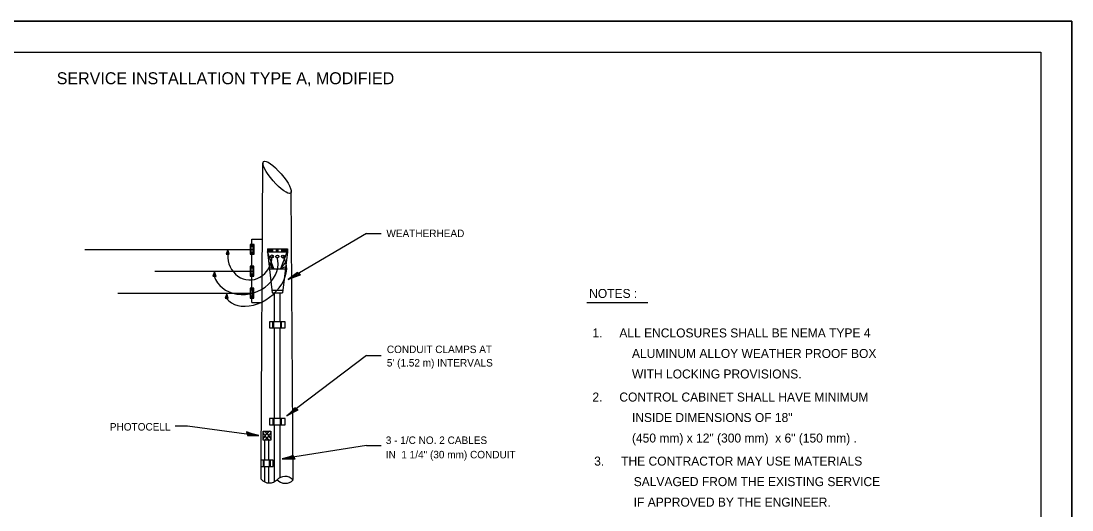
# Model space of a CAD drawing. Extents: x 60923 to 61603, y 43007 to 43447.
# Drawn here: x 61266 to 61602.9, y 43290.1 to 43447 of the extents above; entities that cross this region are included whole.
import ezdxf

# ---------------------------------------------------------------- set-up
doc = ezdxf.new("R2010")
doc.units = 0
for name, color, linetype in [('Design_EX_Roadway Notes', 7, 'Continuous'), ('Level 48', 7, 'Continuous'), ('Lighting_EX_Above Ground Items', 7, 'Continuous'), ('Sheets_50 Reference Boundary', 7, 'Continuous'), ('Sheets_General Details', 7, 'Continuous'), ('Sheets_Printer Plotting Border', 7, 'Continuous'), ('Signals_PR_Notes', 7, 'Continuous')]:
    doc.layers.add(name, color=color, linetype=linetype)

msp = doc.modelspace()

# ---------------------------------------------------------------- linework, layer by layer
at = {"layer": 'Design_EX_Roadway Notes'}
for p, q in [((61376.76, 43378.84), (61351.7, 43364.06)), ((61376.76, 43378.84), (61381.41, 43378.84)), ((61376.76, 43339.71), (61351.21, 43320.3)), ((61376.76, 43339.71), (61381.41, 43339.71)), ((61315.41, 43317.16), (61319.39, 43317.16)), ((61319.39, 43317.16), (61342.27, 43314.02)), ((61376.76, 43310.86), (61349.76, 43306.52)), ((61376.76, 43310.86), (61381.41, 43310.86))]:
    msp.add_line(p, q, dxfattribs=at)
for points in [[(61354.99, 43365.94), (61354.59, 43366.36), (61353.34, 43365.33), (61351.7, 43364.06), (61353.75, 43364.92), (61355.58, 43365.6), (61354.99, 43365.94), (61354.65, 43366.17), (61352.89, 43364.76), (61355.21, 43365.63), (61354.66, 43365.86), (61353.81, 43365.29), (61354.73, 43365.65)], [(61354.26, 43322.55), (61353.82, 43322.92), (61352.7, 43321.76), (61351.21, 43320.3), (61353.15, 43321.39), (61354.89, 43322.29), (61354.26, 43322.55), (61353.9, 43322.74), (61352.32, 43321.14), (61354.52, 43322.27), (61353.94, 43322.44), (61353.17, 43321.76), (61354.04, 43322.24)], [(61338.52, 43314.59), (61338.57, 43314.01), (61340.19, 43314.04), (61342.27, 43314.02), (61340.13, 43314.61), (61338.27, 43315.21), (61338.52, 43314.59), (61338.64, 43314.19), (61340.9, 43314.21), (61338.54, 43314.96), (61338.83, 43314.44), (61339.86, 43314.36), (61338.9, 43314.65)], [(61353.51, 43307.07), (61353.29, 43307.6), (61351.76, 43307.11), (61349.76, 43306.52), (61351.98, 43306.57), (61353.94, 43306.54), (61353.51, 43307.07), (61353.28, 43307.41), (61351.13, 43306.74), (61353.61, 43306.7), (61353.18, 43307.12), (61352.17, 43306.89), (61353.17, 43306.9)]]:
    msp.add_lwpolyline(points, dxfattribs=at)
at = {"layer": 'Level 48'}
msp.add_lwpolyline([(60922.87, 43446.97), (61602.87, 43446.97), (61602.87, 43006.97), (60922.87, 43006.97)], close=True, dxfattribs=at)
at = {"layer": 'Lighting_EX_Above Ground Items'}
for p, q in [((61343, 43306.07), (61343.56, 43401.41)), ((61353.24, 43299.97), (61352.63, 43392.25)), ((61340.02, 43377.02), (61343.44, 43377.02)), ((61340.02, 43375.38), (61340.02, 43377.02)), ((61340.06, 43373.62), (61286.49, 43373.62)), ((61340.02, 43368.38), (61340.02, 43372.13)), ((61340.06, 43373.62), (61340.06, 43373.62)), ((61347.1, 43367.53), (61345.03, 43372.97)), ((61345.04, 43373.89), (61351.42, 43373.89)), ((61345.04, 43373.89), (61345.04, 43372.98)), ((61345.04, 43372.98), (61351.42, 43372.98)), ((61345.04, 43372.98), (61346.5, 43359.74)), ((61345.3, 43372.97), (61345.3, 43373.89)), ((61345.53, 43372.97), (61345.53, 43373.89)), ((61345.79, 43372.97), (61345.79, 43373.89)), ((61346.05, 43372.97), (61346.05, 43373.89)), ((61346.29, 43372.97), (61346.29, 43373.89)), ((61346.54, 43372.97), (61346.54, 43373.89)), ((61346.78, 43372.97), (61346.78, 43373.89)), ((61347.88, 43372.97), (61347.88, 43373.89)), ((61348.03, 43372.97), (61348.03, 43373.89)), ((61348.15, 43372.97), (61348.15, 43373.89)), ((61348.27, 43372.97), (61348.27, 43373.89)), ((61348.41, 43372.97), (61348.41, 43373.89)), ((61349.29, 43367.56), (61351.38, 43372.95)), ((61349.6, 43372.97), (61349.6, 43373.89)), ((61351.42, 43372.98), (61349.87, 43359.74)), ((61349.88, 43372.97), (61349.88, 43373.89)), ((61350.14, 43372.97), (61350.14, 43373.89)), ((61350.44, 43372.97), (61350.44, 43373.89)), ((61350.68, 43372.97), (61350.68, 43373.89)), ((61350.95, 43372.97), (61350.95, 43373.89)), ((61351.17, 43372.97), (61351.17, 43373.89)), ((61351.42, 43373.89), (61351.42, 43372.98)), ((61347.1, 43367.53), (61345.41, 43369.73)), ((61349.29, 43367.56), (61351, 43369.7)), ((61340.06, 43366.6), (61308.88, 43366.6)), ((61340.02, 43366.6), (61340.02, 43366.6)), ((61340.02, 43361.34), (61340.02, 43365.22)), ((61347.1, 43367.53), (61345.54, 43368.26)), ((61345.63, 43367.54), (61350.75, 43367.54)), ((61349.29, 43367.56), (61350.85, 43368.24)), ((61340.06, 43359.57), (61297.09, 43359.57)), ((61339.98, 43359.58), (61339.98, 43359.58)), ((61346.5, 43360.65), (61349.87, 43360.65)), ((61346.5, 43359.74), (61349.87, 43359.74)), ((61347.29, 43350.48), (61347.29, 43359.74)), ((61349.07, 43350.46), (61349.07, 43359.72)), ((61340.02, 43356.65), (61340.02, 43358.13)), ((61340.02, 43356.65), (61343.28, 43356.65)), ((61346.71, 43348.55), (61346.71, 43350.48)), ((61346.76, 43348.55), (61346.76, 43350.48)), ((61346.77, 43348.55), (61346.77, 43350.48)), ((61346.81, 43348.55), (61346.81, 43350.48)), ((61346.87, 43348.55), (61346.87, 43350.48)), ((61346.88, 43348.55), (61346.88, 43350.48)), ((61347, 43348.55), (61347, 43350.48)), ((61347.06, 43348.55), (61347.06, 43350.48)), ((61347.29, 43319.45), (61347.29, 43348.55)), ((61349.07, 43319.45), (61349.07, 43348.55)), ((61349.27, 43348.55), (61349.27, 43350.46)), ((61349.33, 43348.55), (61349.33, 43350.46)), ((61349.38, 43348.55), (61349.38, 43350.46)), ((61349.39, 43348.55), (61349.39, 43350.46)), ((61349.41, 43348.55), (61349.41, 43350.46)), ((61349.43, 43348.55), (61349.43, 43350.46)), ((61349.46, 43348.55), (61349.46, 43350.46)), ((61349.47, 43348.55), (61349.47, 43350.46)), ((61349.51, 43348.55), (61349.51, 43350.46)), ((61346.85, 43317.51), (61346.85, 43319.45)), ((61346.85, 43317.51), (61346.85, 43319.45)), ((61346.89, 43317.51), (61346.89, 43319.45)), ((61346.93, 43317.51), (61346.93, 43319.45)), ((61346.95, 43317.51), (61346.95, 43319.45)), ((61346.96, 43317.51), (61346.96, 43319.45)), ((61346.98, 43317.51), (61346.98, 43319.45)), ((61347, 43317.51), (61347, 43319.45)), ((61347.01, 43317.51), (61347.01, 43319.45)), ((61347.08, 43317.51), (61347.08, 43319.45)), ((61347.15, 43317.51), (61347.15, 43319.45)), ((61349.24, 43317.52), (61349.24, 43319.45)), ((61349.3, 43317.52), (61349.3, 43319.45)), ((61349.34, 43317.52), (61349.34, 43319.45)), ((61349.36, 43317.52), (61349.36, 43319.45)), ((61349.38, 43317.52), (61349.38, 43319.45)), ((61349.42, 43317.52), (61349.42, 43319.45)), ((61349.42, 43317.52), (61349.42, 43319.45)), ((61349.42, 43317.52), (61349.42, 43319.45)), ((61349.44, 43317.52), (61349.44, 43319.45)), ((61349.46, 43317.52), (61349.46, 43319.45)), ((61347.29, 43299.22), (61347.29, 43317.51)), ((61349.07, 43300.56), (61349.07, 43317.52)), ((61344.14, 43306.08), (61344.14, 43312.48)), ((61345.48, 43306.07), (61345.48, 43312.48)), ((61342.97, 43300.01), (61343, 43306.07)), ((61343.72, 43304.14), (61343.72, 43306.08)), ((61343.76, 43304.14), (61343.76, 43306.08)), ((61343.8, 43304.14), (61343.8, 43306.08)), ((61343.82, 43304.14), (61343.82, 43306.08)), ((61343.84, 43304.14), (61343.84, 43306.08)), ((61343.87, 43304.14), (61343.87, 43306.08)), ((61343.88, 43304.14), (61343.88, 43306.08)), ((61343.9, 43304.14), (61343.9, 43306.08)), ((61343.97, 43304.14), (61343.97, 43306.08)), ((61345.64, 43304.14), (61345.64, 43306.08)), ((61345.71, 43304.14), (61345.71, 43306.08)), ((61345.78, 43304.14), (61345.78, 43306.08)), ((61345.79, 43304.14), (61345.79, 43306.08)), ((61345.89, 43304.14), (61345.89, 43306.08)), ((61345.89, 43304.14), (61345.89, 43306.08)), ((61345.89, 43304.14), (61345.89, 43306.08)), ((61345.96, 43304.14), (61345.96, 43306.08)), ((61344.14, 43299.13), (61344.14, 43304.14)), ((61345.48, 43298.81), (61345.48, 43304.15))]:
    msp.add_line(p, q, dxfattribs=at)
for points in [[(61339.47, 43375.34), (61339.47, 43372.15), (61340.72, 43372.15), (61340.72, 43375.34)], [(61332.29, 43373.71), (61331.78, 43372.21), (61332.79, 43372.15)], [(61332.31, 43373.41), (61331.91, 43372.21), (61332.72, 43372.16)], [(61332.31, 43373.24), (61331.99, 43372.28), (61332.63, 43372.24)], [(61332.31, 43373.11), (61332.05, 43372.34), (61332.56, 43372.31)], [(61332.3, 43373), (61332.1, 43372.38), (61332.51, 43372.36)], [(61339.62, 43374.95), (61339.62, 43372.56), (61340.56, 43372.56), (61340.56, 43374.95)], [(61339.73, 43374.65), (61339.73, 43372.86), (61340.44, 43372.86), (61340.44, 43374.65)], [(61328.04, 43366.6), (61327.54, 43365.1), (61328.54, 43365.04)], [(61328.02, 43366.41), (61327.62, 43365.21), (61328.42, 43365.16)], [(61328.02, 43366.23), (61327.7, 43365.26), (61328.34, 43365.22)], [(61328.01, 43366.08), (61327.76, 43365.31), (61328.27, 43365.27)], [(61328.01, 43365.96), (61327.81, 43365.34), (61328.22, 43365.32)], [(61339.45, 43368.34), (61339.45, 43365.15), (61340.69, 43365.15), (61340.69, 43368.34)], [(61339.58, 43367.98), (61339.58, 43365.59), (61340.52, 43365.59), (61340.52, 43367.98)], [(61339.68, 43367.7), (61339.68, 43365.91), (61340.38, 43365.91), (61340.38, 43367.7)], [(61331.96, 43359.55), (61331.46, 43358.04), (61332.46, 43357.98)], [(61331.97, 43359.33), (61331.57, 43358.12), (61332.37, 43358.07)], [(61331.97, 43359.15), (61331.65, 43358.18), (61332.29, 43358.14)], [(61331.97, 43359.01), (61331.71, 43358.24), (61332.22, 43358.21)], [(61331.97, 43358.9), (61331.76, 43358.28), (61332.17, 43358.26)], [(61339.42, 43361.29), (61339.42, 43358.1), (61340.67, 43358.1), (61340.67, 43361.29)], [(61339.56, 43360.9), (61339.56, 43358.5), (61340.49, 43358.5), (61340.49, 43360.9)], [(61339.67, 43360.6), (61339.67, 43358.81), (61340.37, 43358.81), (61340.37, 43360.6)], [(61345.65, 43350.46), (61345.65, 43348.52), (61350.69, 43348.52), (61350.69, 43350.46)], [(61345.67, 43319.45), (61345.67, 43317.51), (61350.71, 43317.51), (61350.71, 43319.45)], [(61343.65, 43312.5), (61343.65, 43315.4), (61346.05, 43315.4), (61346.05, 43312.5)], [(61344.23, 43313.96), (61344.84, 43314.69), (61345.47, 43313.95), (61344.85, 43313.22)]]:
    msp.add_lwpolyline(points, close=True, dxfattribs=at)
for points in [[(61345.47, 43304.14), (61346.83, 43304.14), (61346.83, 43306.08), (61342.99, 43306.08)], [(61342.97, 43304.14), (61345.47, 43304.14)]]:
    msp.add_lwpolyline(points, dxfattribs=at)
for centre in [(61346.44, 43371.45), (61348.18, 43371.42), (61349.95, 43371.42)]:
    msp.add_circle(centre, 0.489, dxfattribs=at)
for centre, start, end in [((61345.61, 43302.37), 221.8169, 316.4432), ((61350.62, 43297.36), 43.5568, 138.1831), ((61350.71, 43302.26), 221.8169, 316.4432)]:
    msp.add_arc(centre, 3.55, start, end, dxfattribs=at)
msp.add_ellipse((61348.1, 43396.84), major_axis=(-4.34, 5.05), ratio=0.257066, dxfattribs=at)
for centre, major_axis, ratio, start_param, end_param in [((61339.39, 43371.75), (-0.38, -7.82), 0.909425, 4.712389, 7.853982), ((61338.03, 43368.21), (-10.07, -3.08), 0.833803, 0, 3.141593), ((61340.97, 43364.71), (-9.07, -6.72), 0.700517, 0, 3.141593), ((61344.85, 43313.95), (1.2, -1.45), 0.258594, 3.763285, 4.495456), ((61344.85, 43313.95), (1.2, -1.45), 0.258594, 1.880806, 2.720253), ((61344.85, 43313.95), (1.2, 1.45), 0.26088, 0.427404, 1.270779), ((61344.85, 43313.95), (1.2, 1.45), 0.26088, 4.923825, 5.684397), ((61344.85, 43313.95), (1.2, 1.45), 0.26088, 1.780632, 2.543653), ((61344.85, 43313.95), (1.2, 1.45), 0.26088, 3.562876, 4.40572), ((61344.85, 43313.95), (1.2, -1.45), 0.258594, 5.015592, 5.851228), ((61344.85, 43313.95), (1.2, -1.45), 0.258594, 0.606043, 1.357906)]:
    msp.add_ellipse(centre, major_axis=major_axis, ratio=ratio, start_param=start_param, end_param=end_param, dxfattribs=at)
at = {"layer": 'Sheets_50 Reference Boundary'}
msp.add_lwpolyline([(60962.87, 43436.96), (61592.87, 43436.96), (61592.87, 43036.97), (60962.87, 43036.97)], close=True, dxfattribs=at)
at = {"layer": 'Sheets_General Details'}
for p, q in [((61602.87, 43446.97), (60922.87, 43446.97)), ((61602.87, 43006.97), (61602.87, 43446.97)), ((61447.38, 43356.66), (61466.9, 43356.66))]:
    msp.add_line(p, q, dxfattribs=at)
msp.add_lwpolyline([(60962.87, 43436.97), (61592.87, 43436.97), (61592.87, 43016.97), (60962.87, 43016.97)], close=True, dxfattribs=at)
at = {"layer": 'Sheets_Printer Plotting Border'}
msp.add_lwpolyline([(60922.87, 43006.97), (61602.87, 43006.97), (61602.87, 43446.97), (60922.87, 43446.97)], close=True, dxfattribs=at)

# ---------------------------------------------------------------- texts
at = {"layer": 'Design_EX_Roadway Notes'}
for s, height, p in [('WEATHERHEAD', 2.4008, (61383.14, 43377.66)), ('CONDUIT CLAMPS AT', 2.4008, (61383.28, 43340.47)), ("5' (1.52 m) INTERVALS", 2.4, (61383.28, 43336.16)), ('PHOTOCELL', 2.401, (61294.5, 43315.62)), ('3 - 1/C NO. 2 CABLES', 2.4008, (61382.94, 43311.32)), ('IN  1 1/4" (30 mm) CONDUIT', 2.4, (61382.94, 43306.71))]:
    msp.add_text(s, height=height, dxfattribs=at).set_placement(p)
at = {"layer": 'Sheets_General Details'}
for s, height, p in [('NOTES :', 2.881, (61448.12, 43358.15)), ('1.', 2.881, (61449.16, 43345.49)), ('ALL ENCLOSURES SHALL BE NEMA TYPE 4', 2.8809, (61457.8, 43345.49)), ('ALUMINUM ALLOY WEATHER PROOF BOX', 2.8809, (61461.84, 43338.91)), ('WITH LOCKING PROVISIONS.', 2.8809, (61461.84, 43332.33)), ('2.', 2.881, (61449.16, 43324.93)), ('CONTROL CABINET SHALL HAVE MINIMUM', 2.8809, (61457.8, 43324.93)), ('INSIDE DIMENSIONS OF 18" ', 2.8809, (61461.84, 43318.36)), ('(450 mm) x 12" (300 mm)  x 6" (150 mm) .', 2.8809, (61461.84, 43311.78)), ('3.', 2.881, (61449.73, 43304.38)), ('THE CONTRACTOR MAY USE MATERIALS', 2.8809, (61458.37, 43304.38)), ('SALVAGED FROM THE EXISTING SERVICE', 2.8809, (61462.4, 43297.8)), ('IF APPROVED BY THE ENGINEER.', 2.8809, (61462.4, 43291.22))]:
    msp.add_text(s, height=height, dxfattribs=at).set_placement(p)
at = {"layer": 'Signals_PR_Notes'}
msp.add_text('SERVICE INSTALLATION TYPE A, MODIFIED', height=3.8412, dxfattribs=at).set_placement((61277.47, 43426.69))

doc.saveas('drawing.dxf')
